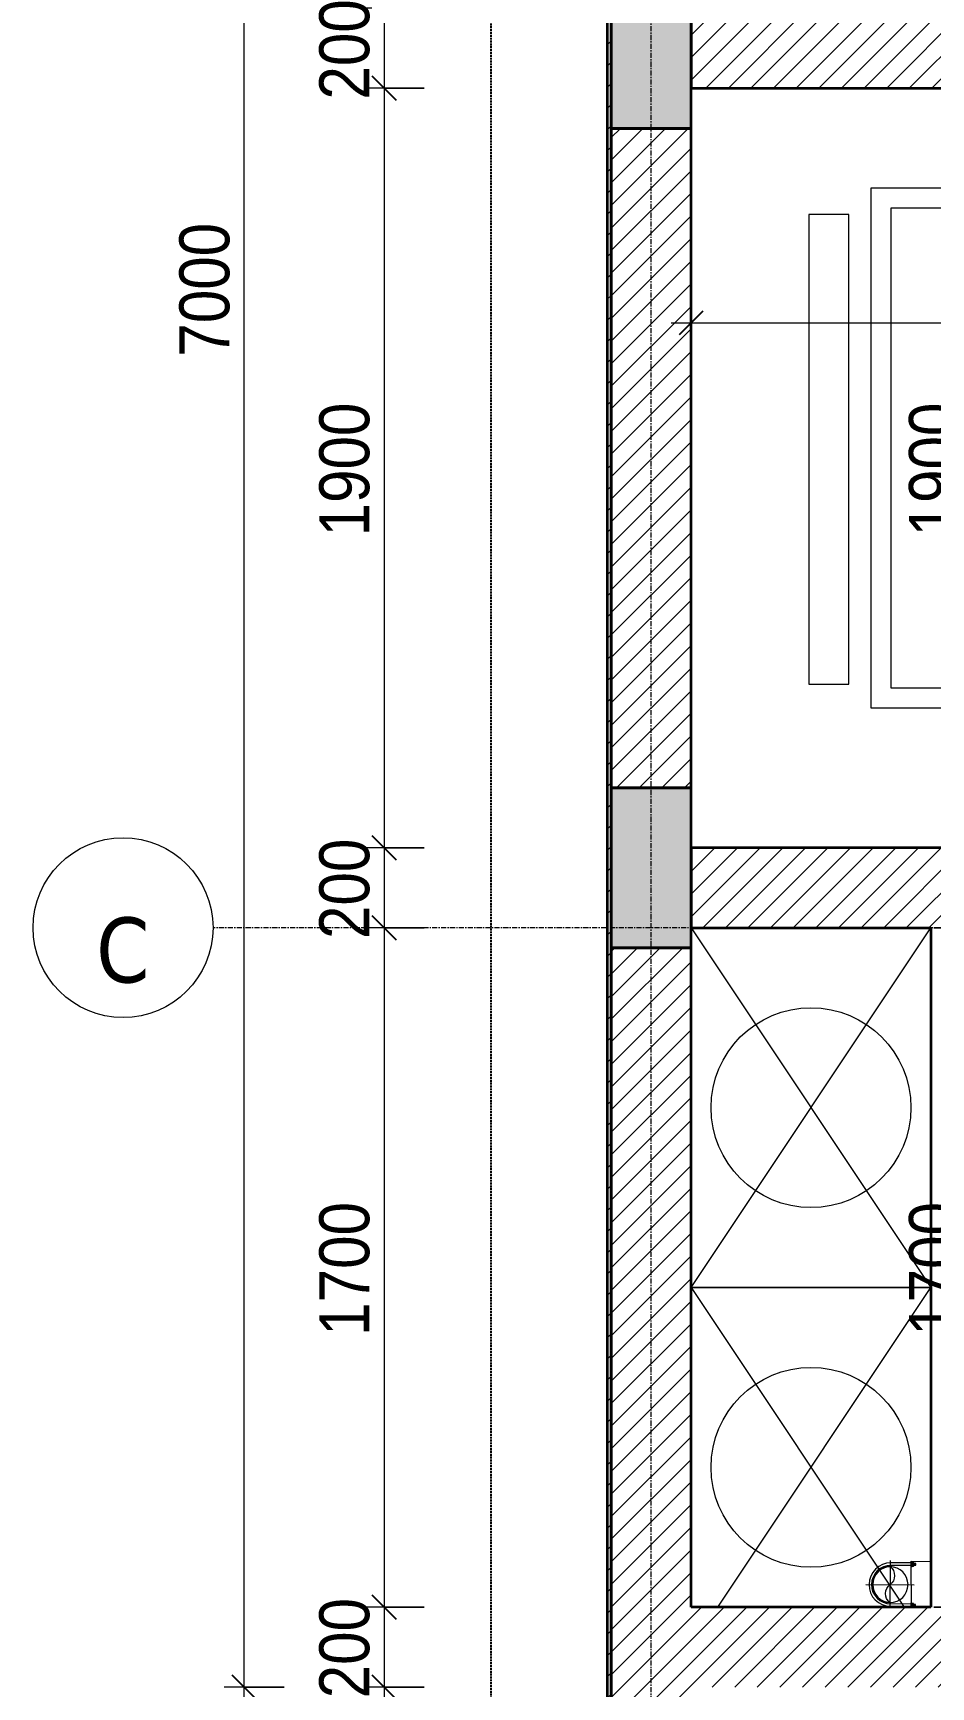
# Model space of a CAD drawing. Header units: millimetres. Extents: x 75804 to 125408, y 2002 to 35126.
# Drawn here: x 97887 to 100133, y 26537 to 30675 of the extents above; entities that cross this region are included whole.
import ezdxf

# ---------------------------------------------------------------- set-up
doc = ezdxf.new("R2010")
doc.units = ezdxf.units.MM
for name, pattern in [('Dash - Tight', [4.5, 3, -1.5]), ('Grid Line', [22.225, 12.7, -3.175, 3.175, -3.175]), ('Hidden', [7.14375, 4.7625, -2.38125]), ('IMPORT-CENTER _2_', [40.64, 25.4, -5.08, 5.08, -5.08])]:
    doc.linetypes.add(name, pattern=pattern)
for name, color, linetype, lineweight in [('0-3', 250, 'Continuous', 18), ('0-4', 50, 'Continuous', 5), ('A-ANNO-DIMS', 211, 'Continuous', 9), ('A-ANNO-DIMS-50', 211, 'Continuous', 9), ('A-DETL-GENF-1', 92, 'Dash - Tight', 18), ('A-DETL-GENF-2', 92, 'Hidden', 25), ('A-DOOR', 31, 'Continuous', 18), ('A-DOOR-1', 31, 'Continuous', 25), ('A-FLOR-1', 250, 'Continuous', 18), ('A-WALL-1', 113, 'Continuous', 35), ('A-WALL-PATT-1', 111, 'Continuous', 18), ('A-WALL-PATT-3', 250, 'Continuous', 18), ('G-IMPT', 8, 'Continuous', 18), ('G-IMPT-2', 8, 'IMPORT-CENTER _2_', 18), ('I-WALL-1', 7, 'Continuous', 35), ('M-EQPM', 50, 'Continuous', 18), ('S-COLS-1', 9, 'Continuous', 5), ('S-COLS-2', 7, 'Continuous', 35), ('S-GRID-1', 1, 'Grid Line', 9), ('S-GRID-IDEN', 1, 'Continuous', 9)]:
    doc.layers.add(name, color=color, linetype=linetype, lineweight=lineweight)
doc.styles.add('Tahoma_B', font='tahomabd.ttf', dxfattribs={"height": 162.5})
doc.styles.add('UTM Avo', font='', dxfattribs={"width": 0.9, "height": 125})
doc.styles.get('UTM Avo').set_extended_font_data('UTM Avo')
doc.dimstyles.new('1_Dim_chi_tiet_2_5', dxfattribs={"dimscale": 304.8, "dimtxt": 124.912619, "dimasz": 0.19685, "dimexe": 0.164042, "dimexo": 0.0625, "dimgap": 0.016404, "dimtad": 1, "dimdec": 0, "dimrnd": 5, "dimzin": 0, "dimdsep": 46, "dimtxsty": 'UTM Avo', "dimblk1": 'OBLIQUE', "dimblk2": 'OBLIQUE', "dimsah": 1, "dimcen": 0.09, "dimdle": 0.164042, "dimazin": 0, "dimtfac": 1, "dimtdec": 4, "dimtix": 1, "dimtmove": 0, "dimatfit": 3, "dimfxl": 0.328084, "dimfxlon": 1, "dimtvp": 1, "dimtolj": 1, "dimtzin": 0, "dimarcsym": 2})
pattern_1 = [(45, (22080.69, 0), (-28.284271, 28.284271), [])]

# ---------------------------------------------------------------- blocks, each defined once
blk = doc.blocks.new('NCV_TKTC_KET CAU_rvt-3-TKCS_THANG MÁY TM2 - MẶT BẰNG TẦNG 2-8')
at = {"layer": 'S-COLS-1'}
for points in [[(77452.6, 30436.9), (77452.6, 30836.9), (77252.6, 30836.9), (77252.6, 30436.9)], [(77452.6, 28386.9), (77452.6, 28786.9), (77252.6, 28786.9), (77252.6, 28386.9)]]:
    blk.add_hatch(color=256, dxfattribs=at).paths.add_polyline_path(points)
at = {"layer": 'A-FLOR-1'}
blk.add_line((78052.5, 26737.4), (77452.6, 26737.4), dxfattribs=at)
at = {"layer": 'S-COLS-2'}
for p, q in [((77252.6, 30836.9), (77252.6, 30436.9)), ((77452.6, 30436.9), (77452.6, 30836.9)), ((77252.6, 30436.9), (77452.6, 30436.9)), ((77452.6, 28786.9), (77252.6, 28786.9)), ((77252.6, 28786.9), (77252.6, 28386.9)), ((77452.6, 28386.9), (77452.6, 28786.9)), ((77252.6, 28386.9), (77452.6, 28386.9))]:
    blk.add_line(p, q, dxfattribs=at)
blk = doc.blocks.new('NCV_TKTC_TANG 2_rvt-3-TKCS_THANG MÁY TM2 - MẶT BẰNG TẦNG 2-8')
at = {"layer": 'A-WALL-PATT-3'}
h = blk.add_hatch(dxfattribs=at)
h.set_pattern_fill('FP_3', color=256, style=0, pattern_type=2)
h.set_pattern_definition([(45, (0, 0), (-26.516504, 26.516504), [])])
h.paths.add_polyline_path([(77252.6, 25436.9), (77252.6, 31136.9), (77242.6, 31136.9), (77242.6, 25436.9)])
at = {"layer": 'I-WALL-1'}
for p, q in [((77242.6, 31126.9), (77242.6, 25446.9)), ((77252.6, 25436.9), (77252.6, 31136.9))]:
    blk.add_line(p, q, dxfattribs=at)
blk = doc.blocks.new('Thang may HIEN - Dài x Rộng - 2200x1200-551375-TKCS_THANG MÁY TM2 - MẶT BẰNG TẦNG 2-8')
at = {"layer": 'A-DOOR'}
for p, q in [((-590, 120), (-880, 120)), ((-880, 120), (-880, 100)), ((-880, 100), (-600, 100)), ((-600, 100), (-600, -100)), ((-500, -60), (-590, 120)), ((590, 120), (500, -60)), ((880, 120), (590, 120)), ((600, -100), (600, 100)), ((600, 100), (880, 100)), ((880, 100), (880, 120)), ((-500, -140), (-500, -60)), ((500, -60), (500, -140)), ((-600, -100), (-540, -100)), ((-540, -100), (-540, -140)), ((615, -100), (600, -100)), ((615, -140), (615, -100)), ((-660, -190.4), (-660, -150.4)), ((-660, -150.4), (-10, -150.4)), ((-540, -140), (-500, -140)), ((-10, -150.4), (-10, -190.4)), ((660, -150.4), (10, -150.4)), ((10, -150.4), (10, -190.4)), ((500, -140), (615, -140)), ((660, -190.4), (660, -150.4)), ((-10, -190.4), (-660, -190.4)), ((-10, -200.4), (-660, -200.4)), ((-660, -200.4), (-660, -240.4)), ((-10, -240.4), (-10, -200.4)), ((10, -190.4), (660, -190.4)), ((10, -200.4), (10, -240.4)), ((660, -200.4), (10, -200.4)), ((660, -240.4), (660, -200.4)), ((-660, -240.4), (-10, -240.4)), ((10, -240.4), (660, -240.4)), ((-440, -255), (-440, -300)), ((-400, -255), (-440, -255)), ((475, -255), (-400, -255)), ((-400, -350), (-400, -255)), ((475, -255), (515, -255)), ((475, -350), (475, -255)), ((515, -255), (515, -300)), ((-440, -300), (-650, -300)), ((-650, -300), (-650, -2550)), ((650, -300), (515, -300)), ((650, -2550), (650, -300)), ((-400, -350), (-600, -350)), ((-600, -350), (-600, -2500)), ((600, -350), (475, -350)), ((600, -2500), (600, -350)), ((-600, -2500), (600, -2500)), ((-650, -2550), (650, -2550)), ((590.8, -2605.4), (-584.2, -2605.4)), ((-584.2, -2605.4), (-584.2, -2705.4)), ((590.8, -2705.4), (590.8, -2605.4)), ((-584.2, -2705.4), (590.8, -2705.4))]:
    blk.add_line(p, q, dxfattribs=at)
at = {"layer": 'A-DOOR-1'}
for p, q in [((-680, 124), (-790, 124)), ((-790, 124), (-790, 120)), ((-680, 120), (-680, 124)), ((-600, -100), (-640, -100)), ((-640, -100), (-640, -140)), ((640, -100), (615, -100)), ((640, -140), (640, -100)), ((-10, -150.4), (-660, -150.4)), ((-660, -150.4), (-660, -190.4)), ((-640, -140), (-540, -140)), ((-10, -190.4), (-10, -150.4)), ((10, -150.4), (10, -190.4)), ((660, -150.4), (10, -150.4)), ((615, -140), (640, -140)), ((660, -190.4), (660, -150.4)), ((-660, -190.4), (-10, -190.4)), ((-10, -200.4), (-660, -200.4)), ((-660, -200.4), (-660, -240.4)), ((-10, -240.4), (-10, -200.4)), ((10, -190.4), (660, -190.4)), ((10, -200.4), (10, -240.4)), ((660, -200.4), (10, -200.4)), ((660, -240.4), (660, -200.4)), ((-660, -240.4), (-10, -240.4)), ((10, -240.4), (660, -240.4))]:
    blk.add_line(p, q, dxfattribs=at)
blk = doc.blocks.new('TKTC_XREF_251221_MB TANG 2-7 - TKTC_XREF_260130_MB TANG 2-5_dwg_$cc-4746806-TKCS_THANG MÁY TM2 - MẶT BẰNG TẦNG 2-8')
at = {"layer": 'G-IMPT-2'}
for p, q in [((0, -0.673), (0, 0.624)), ((-0.673, 0), (0.673, 0))]:
    blk.add_line(p, q, dxfattribs=at)
at = {"layer": 'M-EQPM'}
blk.add_circle((0, 0), 0.5, dxfattribs=at)
for centre, radius, start, end in [((0, 0), 0.5, 90, 270), ((0.188, 0.25), 0.313, 126.8699, 233.1301), ((-0.188, -0.25), 0.313, 306.8699, 53.1301)]:
    blk.add_arc(centre, radius, start, end, dxfattribs=at)
blk = doc.blocks.new('TKTC_XREF_251221_MB TANG 2-7 - TKTC_XREF_260130_MB TANG 2-5_dwg_CUM U_DN100-V22-TKCS_THANG MÁY TM2 - MẶT BẰNG TẦNG 2-8')
at = {"layer": 'G-IMPT'}
blk.add_hatch(color=256, dxfattribs=at).paths.add_polyline_path([(0, 61), (0, 57), (14.8, 55.1), (28.5, 49.4), (40.3, 40.3), (49.4, 28.5), (55.1, 14.8), (57, 0), (55.1, -14.8), (49.4, -28.5), (40.3, -40.3), (28.5, -49.4), (14.8, -55.1), (0, -57), (0, -61), (15.8, -58.9), (30.5, -52.8), (43.1, -43.1), (52.8, -30.5), (58.9, -15.8), (61, 0), (58.9, 15.8), (51.5, 32.3), (43.1, 43.1), (30.5, 52.8), (15.8, 58.9)])
for p, q in [((-79.1, 66.6), (-79.1, 63.4)), ((-76.6, 66.6), (-76.6, 63.4)), ((-74.6, 66.6), (-74.6, 63.4)), ((-72.7, 69.3), (-72.7, 60.7)), ((-66.9, 67.9), (-71.7, 67.9)), ((-66.9, 62.1), (-71.7, 62.1)), ((-65, 69), (0, 69)), ((-79.1, -63.4), (-79.1, -66.6)), ((-76.6, -63.4), (-76.6, -66.6)), ((-74.6, -63.4), (-74.6, -66.6)), ((-72.7, -60.7), (-72.7, -69.3)), ((-66.9, -62.1), (-71.7, -62.1)), ((-66.9, -67.9), (-71.7, -67.9)), ((-65, -69), (0, -69))]:
    blk.add_line(p, q, dxfattribs=at)
at = {"layer": 'G-IMPT', "flags": 128}
for points in [[(-72.7, 67.6), (-78.1, 67.6), (-78.1, 62.4), (-72.7, 62.4)], [(-71.7, 59.2), (-66.9, 59.2), (-66.9, 70.7)], [(-65, 70.7), (-65, 57.3), (-66.9, 57.3), (-66.9, 59.2)], [(-65, 61), (0, 61), (0, 57)], [(-72.7, -62.4), (-78.1, -62.4), (-78.1, -67.6), (-72.7, -67.6)], [(-71.7, -70.8), (-66.9, -70.8), (-66.9, -59.2), (-71.7, -59.2)], [(-66.9, -59.2), (-66.9, -57.3), (-65, -57.3), (-65, -72.7), (-66.9, -72.7), (-66.9, -70.8)], [(-65, -61), (0, -61), (0, -57)]]:
    blk.add_lwpolyline(points, dxfattribs=at)
at = {"layer": 'G-IMPT'}
for centre, radius, start, end in [((-78.1, 66.6), 0.96, 90, 180), ((-78.1, 63.4), 0.96, 180, 270), ((-71.1, 69.3), 1.56, 116.9583, 247.3801), ((-67.9, 65), 4.8, 143.1301, 216.8699), ((-71.1, 60.7), 1.56, 112.6199, 247.3801), ((0, 0), 69, 270, 90), ((0, 0), 61, 270, 90), ((0, 0), 57, 270, 90), ((-78.1, -63.4), 0.96, 90, 180), ((-78.1, -66.6), 0.96, 180, 270), ((-71.1, -60.7), 1.56, 112.6199, 247.3801), ((-67.9, -65), 4.8, 143.1301, 216.8699), ((-71.1, -69.3), 1.56, 112.6199, 247.3801)]:
    blk.add_arc(centre, radius, start, end, dxfattribs=at)
blk = doc.blocks.new('TKTC_XREF_251221_MB TANG 2-7 - TKTC_XREF_260130_MB TANG 2-5_dwg_$cc-V23-TKCS_THANG MÁY TM2 - MẶT BẰNG TẦNG 2-8')
at = {"layer": 'G-IMPT-2'}
for p, q in [((0, -0.673), (0, 0.624)), ((-0.673, 0), (0.673, 0))]:
    blk.add_line(p, q, dxfattribs=at)
at = {"layer": 'M-EQPM'}
blk.add_circle((0, 0), 0.5, dxfattribs=at)
for centre, radius, start, end in [((0, 0), 0.5, 90, 270), ((0.188, 0.25), 0.313, 126.8699, 233.1301), ((-0.188, -0.25), 0.313, 306.8699, 53.1301)]:
    blk.add_arc(centre, radius, start, end, dxfattribs=at)
blk = doc.blocks.new('TKTC_XREF_251221_MB TANG 2-7 - TKTC_XREF_260130_MB TANG 2-5_dwg_CUM U_DN100-V24-TKCS_THANG MÁY TM2 - MẶT BẰNG TẦNG 2-8')
at = {"layer": 'G-IMPT'}
blk.add_hatch(color=256, dxfattribs=at).paths.add_polyline_path([(0, 61), (0, 57), (14.8, 55.1), (28.5, 49.4), (40.3, 40.3), (49.4, 28.5), (55.1, 14.8), (57, 0), (55.1, -14.8), (49.4, -28.5), (40.3, -40.3), (28.5, -49.4), (14.8, -55.1), (0, -57), (0, -61), (15.8, -58.9), (30.5, -52.8), (43.1, -43.1), (52.8, -30.5), (58.9, -15.8), (61, 0), (58.9, 15.8), (51.5, 32.3), (43.1, 43.1), (30.5, 52.8), (15.8, 58.9)])
for p, q in [((-79.1, 66.6), (-79.1, 63.4)), ((-76.6, 66.6), (-76.6, 63.4)), ((-74.6, 66.6), (-74.6, 63.4)), ((-72.7, 69.3), (-72.7, 60.7)), ((-66.9, 67.9), (-71.7, 67.9)), ((-66.9, 62.1), (-71.7, 62.1)), ((-65, 69), (0, 69)), ((-79.1, -63.4), (-79.1, -66.6)), ((-76.6, -63.4), (-76.6, -66.6)), ((-74.6, -63.4), (-74.6, -66.6)), ((-72.7, -60.7), (-72.7, -69.3)), ((-66.9, -62.1), (-71.7, -62.1)), ((-66.9, -67.9), (-71.7, -67.9)), ((-65, -69), (0, -69))]:
    blk.add_line(p, q, dxfattribs=at)
at = {"layer": 'G-IMPT', "flags": 128}
for points in [[(-72.7, 67.6), (-78.1, 67.6), (-78.1, 62.4), (-72.7, 62.4)], [(-71.7, 59.2), (-66.9, 59.2), (-66.9, 70.7)], [(-65, 70.7), (-65, 57.3), (-66.9, 57.3), (-66.9, 59.2)], [(-65, 61), (0, 61), (0, 57)], [(-72.7, -62.4), (-78.1, -62.4), (-78.1, -67.6), (-72.7, -67.6)], [(-71.7, -70.8), (-66.9, -70.8), (-66.9, -59.2), (-71.7, -59.2)], [(-66.9, -59.2), (-66.9, -57.3), (-65, -57.3), (-65, -72.7), (-66.9, -72.7), (-66.9, -70.8)], [(-65, -61), (0, -61), (0, -57)]]:
    blk.add_lwpolyline(points, dxfattribs=at)
at = {"layer": 'G-IMPT'}
for centre, radius, start, end in [((-78.1, 66.6), 0.96, 90, 180), ((-78.1, 63.4), 0.96, 180, 270), ((-71.1, 69.3), 1.56, 116.9583, 247.3801), ((-67.9, 65), 4.8, 143.1301, 216.8699), ((-71.1, 60.7), 1.56, 112.6199, 247.3801), ((0, 0), 69, 270, 90), ((0, 0), 61, 270, 90), ((0, 0), 57, 270, 90), ((-78.1, -63.4), 0.96, 90, 180), ((-78.1, -66.6), 0.96, 180, 270), ((-71.1, -60.7), 1.56, 112.6199, 247.3801), ((-67.9, -65), 4.8, 143.1301, 216.8699), ((-71.1, -69.3), 1.56, 112.6199, 247.3801)]:
    blk.add_arc(centre, radius, start, end, dxfattribs=at)
blk = doc.blocks.new('TKTC_XREF_251221_MB TANG 2-7 - TKTC_XREF_251221_MB TANG 2-7-2039446-TKCS_THANG MÁY TM2 - MẶT BẰNG TẦNG 2-8')
at = {"layer": 'M-EQPM'}
for p, q in [((44350.7, 9614.6), (44399.9, 9614.3)), ((44351, 9500), (44350.7, 9614.6))]:
    blk.add_line(p, q, dxfattribs=at)
at = {"extrusion": (0, 0, -1), "xscale": 90.00000000005119, "yscale": 90.00000000005119, "zscale": -90.0000000000512, "rotation": 180.3740267799373}
for name in ['TKTC_XREF_251221_MB TANG 2-7 - TKTC_XREF_260130_MB TANG 2-5_dwg_$cc-4746806-TKCS_THANG MÁY TM2 - MẶT BẰNG TẦNG 2-8', 'TKTC_XREF_251221_MB TANG 2-7 - TKTC_XREF_260130_MB TANG 2-5_dwg_$cc-V23-TKCS_THANG MÁY TM2 - MẶT BẰNG TẦNG 2-8']:
    blk.add_blockref(name, (-44297.6, 9556.2), dxfattribs=at)
at = {"xscale": 0.7894736842105242, "yscale": 0.7894736842105242, "zscale": 0.7894736842105242, "rotation": 179.6259732184666}
for name in ['TKTC_XREF_251221_MB TANG 2-7 - TKTC_XREF_260130_MB TANG 2-5_dwg_CUM U_DN100-V22-TKCS_THANG MÁY TM2 - MẶT BẰNG TẦNG 2-8', 'TKTC_XREF_251221_MB TANG 2-7 - TKTC_XREF_260130_MB TANG 2-5_dwg_CUM U_DN100-V24-TKCS_THANG MÁY TM2 - MẶT BẰNG TẦNG 2-8']:
    blk.add_blockref(name, (44299.5, 9556.2), dxfattribs=at)
blk = doc.blocks.new('BORDER VIEW - BORDER VIEW-1940032-TKCS_THANG MÁY TM2 - MẶT BẰNG TẦNG 2-8')
at = {"layer": 'A-DETL-GENF-2'}
blk.add_line((0, 150), (0, 8339.5), dxfattribs=at)
blk = doc.blocks.new('Grid - M_Grid Head - Circle-353313-TKCS_THANG MÁY TM2 - MẶT BẰNG TẦNG 2-8')
at = {"layer": 'S-GRID-IDEN'}
blk.add_circle((0, 0), 4.5, dxfattribs=at)
blk = doc.blocks.new('DIMBLOCK89-TKCS_THANG MÁY TM2 - MẶT BẰNG TẦNG 2-8')
at = {"layer": 'A-ANNO-DIMS-50', "lineweight": 25}
for p, q in [((98765.7, 30737.4), (98735.7, 30767.4)), ((98765.7, 30737.4), (98795.7, 30707.4)), ((98765.7, 30537.4), (98735.7, 30567.4)), ((98765.7, 30537.4), (98795.7, 30507.4))]:
    blk.add_line(p, q, dxfattribs=at)
at = {"layer": 'A-ANNO-DIMS-50'}
for p, q in [((98865.7, 30737.4), (98715.7, 30737.4)), ((98765.7, 30737.4), (98765.7, 30537.4)), ((98765.7, 30737.4), (98865.7, 30737.4)), ((98865.7, 30537.4), (98715.7, 30537.4)), ((98765.7, 30537.4), (98865.7, 30537.4))]:
    blk.add_line(p, q, dxfattribs=at)
at = {"layer": 'A-ANNO-DIMS-50', "color": 0, "insert": (98603.3, 30509), "char_height": 125, "width": 308.118, "attachment_point": 1, "rotation": 90, "line_spacing_factor": 1.110334, "style": 'UTM Avo'}
blk.add_mtext('200', dxfattribs=at)
blk = doc.blocks.new('_Oblique')
at = {"color": 0, "linetype": 'ByBlock', "lineweight": -2}
blk.add_line((-0.5, -0.5), (0.5, 0.5), dxfattribs=at)
blk = doc.blocks.new('DIMBLOCK90-TKCS_THANG MÁY TM2 - MẶT BẰNG TẦNG 2-8')
at = {"layer": 'A-ANNO-DIMS-50', "lineweight": 25}
for p, q in [((98765.7, 30537.4), (98735.7, 30567.4)), ((98765.7, 30537.4), (98795.7, 30507.4)), ((98765.7, 28636.9), (98735.7, 28666.9)), ((98765.7, 28636.9), (98795.7, 28606.9))]:
    blk.add_line(p, q, dxfattribs=at)
at = {"layer": 'A-ANNO-DIMS-50'}
for p, q in [((98865.7, 30537.4), (98715.7, 30537.4)), ((98765.7, 30537.4), (98765.7, 28636.9)), ((98765.7, 30537.4), (98865.7, 30537.4)), ((98865.7, 28636.9), (98715.7, 28636.9)), ((98765.7, 28636.9), (98865.7, 28636.9))]:
    blk.add_line(p, q, dxfattribs=at)
at = {"layer": 'A-ANNO-DIMS-50', "color": 0, "insert": (98603.3, 29416), "char_height": 125, "width": 410.824, "attachment_point": 1, "rotation": 90, "line_spacing_factor": 1.110334, "style": 'UTM Avo'}
blk.add_mtext('1900', dxfattribs=at)
blk = doc.blocks.new('DIMBLOCK91-TKCS_THANG MÁY TM2 - MẶT BẰNG TẦNG 2-8')
at = {"layer": 'A-ANNO-DIMS-50'}
for p, q in [((98865.7, 28636.9), (98715.7, 28636.9)), ((98765.7, 28636.9), (98765.7, 28436.9)), ((98765.7, 28636.9), (98865.7, 28636.9)), ((98865.7, 28436.9), (98715.7, 28436.9)), ((98765.7, 28436.9), (98865.7, 28436.9))]:
    blk.add_line(p, q, dxfattribs=at)
at = {"layer": 'A-ANNO-DIMS-50', "lineweight": 25}
for p, q in [((98765.7, 28636.9), (98735.7, 28666.9)), ((98765.7, 28636.9), (98795.7, 28606.9)), ((98765.7, 28436.9), (98735.7, 28466.9)), ((98765.7, 28436.9), (98795.7, 28406.9))]:
    blk.add_line(p, q, dxfattribs=at)
at = {"layer": 'A-ANNO-DIMS-50', "color": 0, "insert": (98603.3, 28408.6), "char_height": 125, "width": 308.118, "attachment_point": 1, "rotation": 90, "line_spacing_factor": 1.110334, "style": 'UTM Avo'}
blk.add_mtext('200', dxfattribs=at)
blk = doc.blocks.new('DIMBLOCK92-TKCS_THANG MÁY TM2 - MẶT BẰNG TẦNG 2-8')
at = {"layer": 'A-ANNO-DIMS-50'}
for p, q in [((98865.7, 28436.9), (98715.7, 28436.9)), ((98765.7, 28436.9), (98765.7, 26736.9)), ((98765.7, 28436.9), (98865.7, 28436.9)), ((98865.7, 26736.9), (98715.7, 26736.9)), ((98765.7, 26736.9), (98865.7, 26736.9))]:
    blk.add_line(p, q, dxfattribs=at)
at = {"layer": 'A-ANNO-DIMS-50', "lineweight": 25}
for p, q in [((98765.7, 28436.9), (98735.7, 28466.9)), ((98765.7, 28436.9), (98795.7, 28406.9)), ((98765.7, 26736.9), (98735.7, 26766.9)), ((98765.7, 26736.9), (98795.7, 26706.9))]:
    blk.add_line(p, q, dxfattribs=at)
at = {"layer": 'A-ANNO-DIMS-50', "color": 0, "insert": (98603.3, 27415.8), "char_height": 125, "width": 410.824, "attachment_point": 1, "rotation": 90, "line_spacing_factor": 1.110334, "style": 'UTM Avo'}
blk.add_mtext('1700', dxfattribs=at)
blk = doc.blocks.new('DIMBLOCK93-TKCS_THANG MÁY TM2 - MẶT BẰNG TẦNG 2-8')
at = {"layer": 'A-ANNO-DIMS-50'}
for p, q in [((98865.7, 26736.9), (98715.7, 26736.9)), ((98765.7, 26736.9), (98765.7, 26486.9)), ((98765.7, 26736.9), (98865.7, 26736.9)), ((98865.7, 26536.9), (98715.7, 26536.9)), ((98765.7, 26536.9), (98865.7, 26536.9))]:
    blk.add_line(p, q, dxfattribs=at)
at = {"layer": 'A-ANNO-DIMS-50', "lineweight": 25}
for p, q in [((98765.7, 26736.9), (98735.7, 26766.9)), ((98765.7, 26736.9), (98795.7, 26706.9)), ((98765.7, 26536.9), (98735.7, 26566.9)), ((98765.7, 26536.9), (98795.7, 26506.9))]:
    blk.add_line(p, q, dxfattribs=at)
at = {"layer": 'A-ANNO-DIMS-50', "color": 0, "insert": (98603.3, 26508.6), "char_height": 125, "width": 308.118, "attachment_point": 1, "rotation": 90, "line_spacing_factor": 1.110334, "style": 'UTM Avo'}
blk.add_mtext('200', dxfattribs=at)
blk = doc.blocks.new('DIMBLOCK94-TKCS_THANG MÁY TM2 - MẶT BẰNG TẦNG 2-8')
at = {"layer": 'A-ANNO-DIMS-50', "lineweight": 25}
for p, q in [((98415.7, 33536.9), (98385.7, 33566.9)), ((98415.7, 33536.9), (98445.7, 33506.9)), ((98415.7, 26536.9), (98385.7, 26566.9)), ((98415.7, 26536.9), (98445.7, 26506.9))]:
    blk.add_line(p, q, dxfattribs=at)
at = {"layer": 'A-ANNO-DIMS-50'}
for p, q in [((98415.7, 26486.9), (98415.7, 33586.9)), ((98315.7, 33536.9), (98465.7, 33536.9)), ((98415.7, 33536.9), (98315.7, 33536.9)), ((98515.7, 26536.9), (98365.7, 26536.9)), ((98415.7, 26536.9), (98515.7, 26536.9))]:
    blk.add_line(p, q, dxfattribs=at)
at = {"layer": 'A-ANNO-DIMS-50', "color": 0, "insert": (98253.3, 29865.8), "char_height": 125, "width": 410.824, "attachment_point": 1, "rotation": 90, "line_spacing_factor": 1.110334, "style": 'UTM Avo'}
blk.add_mtext('7000', dxfattribs=at)
blk = doc.blocks.new('DIMBLOCK118-TKCS_THANG MÁY TM2 - MẶT BẰNG TẦNG 2-8')
at = {"layer": 'A-ANNO-DIMS-50'}
for p, q in [((100240.7, 28586.9), (100240.7, 30587.4)), ((100140.7, 30537.4), (100290.7, 30537.4)), ((100240.7, 30537.4), (100140.7, 30537.4)), ((100140.7, 28636.9), (100290.7, 28636.9)), ((100240.7, 28636.9), (100140.7, 28636.9))]:
    blk.add_line(p, q, dxfattribs=at)
at = {"layer": 'A-ANNO-DIMS-50', "lineweight": 25}
for p, q in [((100240.7, 30537.4), (100210.7, 30567.4)), ((100240.7, 30537.4), (100270.7, 30507.4)), ((100240.7, 28636.9), (100210.7, 28666.9)), ((100240.7, 28636.9), (100270.7, 28606.9))]:
    blk.add_line(p, q, dxfattribs=at)
at = {"layer": 'A-ANNO-DIMS-50', "color": 0, "insert": (100078.3, 29416), "char_height": 125, "width": 410.824, "attachment_point": 1, "rotation": 90, "line_spacing_factor": 1.110334, "style": 'UTM Avo'}
blk.add_mtext('1900', dxfattribs=at)
blk = doc.blocks.new('DIMBLOCK119-TKCS_THANG MÁY TM2 - MẶT BẰNG TẦNG 2-8')
at = {"layer": 'A-ANNO-DIMS-50'}
for p, q in [((100240.7, 26686.9), (100240.7, 28486.9)), ((100140.7, 28436.9), (100290.7, 28436.9)), ((100240.7, 28436.9), (100140.7, 28436.9)), ((100140.7, 26736.9), (100290.7, 26736.9)), ((100240.7, 26736.9), (100140.7, 26736.9))]:
    blk.add_line(p, q, dxfattribs=at)
at = {"layer": 'A-ANNO-DIMS-50', "lineweight": 25}
for p, q in [((100240.7, 28436.9), (100210.7, 28466.9)), ((100240.7, 28436.9), (100270.7, 28406.9)), ((100240.7, 26736.9), (100210.7, 26766.9)), ((100240.7, 26736.9), (100270.7, 26706.9))]:
    blk.add_line(p, q, dxfattribs=at)
at = {"layer": 'A-ANNO-DIMS-50', "color": 0, "insert": (100078.3, 27415.8), "char_height": 125, "width": 410.824, "attachment_point": 1, "rotation": 90, "line_spacing_factor": 1.110334, "style": 'UTM Avo'}
blk.add_mtext('1700', dxfattribs=at)
blk = doc.blocks.new('DIMBLOCK121-TKCS_THANG MÁY TM2 - MẶT BẰNG TẦNG 2-8')
at = {"layer": 'A-ANNO-DIMS-50'}
for p, q in [((99533.3, 30050.3), (99533.3, 29900.3)), ((99533.3, 29950.3), (99533.3, 30050.3)), ((102433.3, 30050.3), (102433.3, 29900.3)), ((102433.3, 29950.3), (102433.3, 30050.3)), ((99483.3, 29950.3), (102483.3, 29950.3))]:
    blk.add_line(p, q, dxfattribs=at)
at = {"layer": 'A-ANNO-DIMS-50', "lineweight": 25}
for p, q in [((99533.3, 29950.3), (99563.3, 29980.3)), ((102433.3, 29950.3), (102463.3, 29980.3)), ((99533.3, 29950.3), (99503.3, 29920.3)), ((102433.3, 29950.3), (102403.3, 29920.3))]:
    blk.add_line(p, q, dxfattribs=at)
at = {"layer": 'A-ANNO-DIMS-50', "color": 0, "insert": (100812.1, 30112.6), "char_height": 125, "width": 410.824, "attachment_point": 1, "line_spacing_factor": 1.110334, "style": 'UTM Avo'}
blk.add_mtext('2900', dxfattribs=at)

msp = doc.modelspace()

# ---------------------------------------------------------------- hatches: boundary and pattern name
at = {"layer": 'A-WALL-PATT-1'}
h = msp.add_hatch(dxfattribs=at)
h.set_pattern_fill('FP_1', color=256, style=0, pattern_type=2)
h.set_pattern_definition(pattern_1)
h.paths.add_polyline_path([(102233.3, 30537.4), (102233.3, 30737.4), (99533.3, 30737.4), (99533.3, 30537.4), (100969, 30537.4)])
h = msp.add_hatch(dxfattribs=at)
h.set_pattern_fill('FP_1', color=256, style=0, pattern_type=2)
h.set_pattern_definition(pattern_1)
h.paths.add_polyline_path([(99533.3, 28786.9), (99533.3, 30436.9), (99333.3, 30436.9), (99333.3, 28786.9)])
h = msp.add_hatch(dxfattribs=at)
h.set_pattern_fill('FP_1', color=256, style=0, pattern_type=2)
h.set_pattern_definition(pattern_1)
h.paths.add_polyline_path([(102433.3, 28436.9), (102433.3, 28636.9), (99533.3, 28636.9), (99533.3, 28436.9), (101958.3, 28436.9)])
h = msp.add_hatch(dxfattribs=at)
h.set_pattern_fill('FP_1', color=256, style=0, pattern_type=2)
h.set_pattern_definition(pattern_1)
h.paths.add_polyline_path([(99333.3, 25436.9), (99533.3, 25436.9), (99533.3, 28386.9), (99333.3, 28386.9), (99333.3, 26415.1)])
h = msp.add_hatch(dxfattribs=at)
h.set_pattern_fill('FP_1', color=256, style=0, pattern_type=2)
h.set_pattern_definition(pattern_1)
h.paths.add_polyline_path([(102923.1, 26536.9), (103458.3, 26537.4), (103458.3, 26736.9), (99533.3, 26736.9), (99533.3, 26536.9), (101946, 26536.9)])

# ---------------------------------------------------------------- linework, layer by layer
at = {"layer": '0-3'}
for p, q in [((99533.3, 27536.9), (100133.2, 28436.6)), ((99533.3, 28436.6), (100133.2, 27536.9)), ((99533.3, 28436.6), (100133.2, 28436.6)), ((100133.2, 27536.9), (99533.3, 27536.9)), ((99533.3, 27536.6), (100066.5, 26736.9)), ((99533.3, 27536.6), (100133.2, 27536.6)), ((99599.9, 26736.9), (100133.2, 27536.6))]:
    msp.add_line(p, q, dxfattribs=at)
for centre in [(99833.2, 27986.6), (99833.2, 27086.6)]:
    msp.add_circle(centre, 250, dxfattribs=at)
at = {"layer": 'A-WALL-1'}
for p, q in [((99533.3, 30737.4), (99533.3, 30537.4)), ((99533.3, 30537.4), (102233.3, 30537.4)), ((99533.3, 30436.9), (99333.3, 30436.9)), ((99333.3, 30436.9), (99333.3, 28786.9)), ((99533.3, 28786.9), (99533.3, 30436.9)), ((99333.3, 28786.9), (99533.3, 28786.9)), ((102433.3, 28636.9), (99533.3, 28636.9)), ((99533.3, 28636.9), (99533.3, 28436.9)), ((99533.3, 28436.9), (100133.2, 28436.9)), ((100133.2, 28436.9), (100133.2, 26736.9)), ((99533.3, 28386.9), (99333.3, 28386.9)), ((99333.3, 28386.9), (99333.3, 25436.9)), ((99533.3, 26736.9), (99533.3, 28386.9)), ((100133.2, 26736.9), (99533.3, 26736.9))]:
    msp.add_line(p, q, dxfattribs=at)
at = {"layer": 'S-GRID-1'}
for p, q in [((99433.3, 25279.5), (99433.3, 33237.3)), ((99587.5, 28436.9), (98337.5, 28436.9)), ((105583.3, 28436.9), (99587.5, 28436.9))]:
    msp.add_line(p, q, dxfattribs=at)

# ---------------------------------------------------------------- block references
at = {"layer": '0-4'}
for name in ['NCV_TKTC_KET CAU_rvt-3-TKCS_THANG MÁY TM2 - MẶT BẰNG TẦNG 2-8', 'NCV_TKTC_TANG 2_rvt-3-TKCS_THANG MÁY TM2 - MẶT BẰNG TẦNG 2-8']:
    msp.add_blockref(name, (22080.7, 0), dxfattribs=at)
at = {"layer": 'A-DETL-GENF-1'}
msp.add_blockref('BORDER VIEW - BORDER VIEW-1940032-TKCS_THANG MÁY TM2 - MẶT BẰNG TẦNG 2-8', (99033.3, 25336.9), dxfattribs=at)
at = {"layer": 'A-DOOR', "rotation": 269.9999999999998}
msp.add_blockref('Thang may HIEN - Dài x Rộng - 2200x1200-551375-TKCS_THANG MÁY TM2 - MẶT BẰNG TẦNG 2-8', (102533.3, 29637.4), dxfattribs=at)
at = {"layer": 'M-EQPM'}
msp.add_blockref('TKTC_XREF_251221_MB TANG 2-7 - TKTC_XREF_251221_MB TANG 2-7-2039446-TKCS_THANG MÁY TM2 - MẶT BẰNG TẦNG 2-8', (55733.3, 17236.9), dxfattribs=at)
at = {"layer": 'S-GRID-IDEN', "xscale": 49.99999999999998, "yscale": 49.99999999999998, "zscale": 49.99999999999998, "rotation": 89.99999999999982}
msp.add_blockref('Grid - M_Grid Head - Circle-353313-TKCS_THANG MÁY TM2 - MẶT BẰNG TẦNG 2-8', (98112.5, 28436.9), dxfattribs=at)

# ---------------------------------------------------------------- dimensions: what is measured, and where the dimension line sits
at = {"layer": 'A-ANNO-DIMS'}
for base, p1, p2, override, picture, middle in [((98415.7, 33536.9), (98515.7, 26536.9), (98315.7, 33536.9), {"dimpost": '<>', "dimfxl": 7002.85656}, 'DIMBLOCK94-TKCS_THANG MÁY TM2 - MẶT BẰNG TẦNG 2-8', (98346, 30036.9)), ((98765.7, 30537.4), (98865.7, 30737.4), (98865.7, 30537.4), {"dimpost": '<>', "dimfxl": 200}, 'DIMBLOCK89-TKCS_THANG MÁY TM2 - MẶT BẰNG TẦNG 2-8', (98696, 30637.4)), ((100240.7031, 30537.3629), (100140.7031, 28636.936), (100140.7031, 30537.3629), {"dimpost": '<>', "dimfxl": 1900.426822}, 'DIMBLOCK118-TKCS_THANG MÁY TM2 - MẶT BẰNG TẦNG 2-8', (100171.018, 29587.1494)), ((98765.6612, 28636.936), (98865.6612, 30537.3629), (98865.6612, 28636.936), {"dimpost": '<>', "dimfxl": 1900.426822}, 'DIMBLOCK90-TKCS_THANG MÁY TM2 - MẶT BẰNG TẦNG 2-8', (98695.9762, 29587.1494)), ((98765.7, 28436.9), (98865.7, 28636.9), (98865.7, 28436.9), {"dimpost": '<>', "dimfxl": 200}, 'DIMBLOCK91-TKCS_THANG MÁY TM2 - MẶT BẰNG TẦNG 2-8', (98696, 28536.9)), ((100240.7, 28436.9), (100140.7, 26736.9), (100140.7, 28436.9), {"dimpost": '<>', "dimfxl": 1700}, 'DIMBLOCK119-TKCS_THANG MÁY TM2 - MẶT BẰNG TẦNG 2-8', (100171, 27586.9)), ((98765.7, 26736.9), (98865.7, 28436.9), (98865.7, 26736.9), {"dimpost": '<>', "dimfxl": 1700}, 'DIMBLOCK92-TKCS_THANG MÁY TM2 - MẶT BẰNG TẦNG 2-8', (98696, 27586.9)), ((98765.7, 26536.9), (98865.7, 26736.9), (98865.7, 26536.9), {"dimpost": '<>', "dimfxl": 200}, 'DIMBLOCK93-TKCS_THANG MÁY TM2 - MẶT BẰNG TẦNG 2-8', (98696, 26636.9))]:
    dim = msp.add_linear_dim(base=base, p1=p1, p2=p2, angle=90, dimstyle='1_Dim_chi_tiet_2_5', override=override, dxfattribs=at)
    dim.commit()
    dim.dimension.update_dxf_attribs({"geometry": picture, "text_midpoint": middle})
dim = msp.add_linear_dim(base=(102433.3, 29950.3), p1=(99533.3, 30050.3), p2=(102433.3, 30050.3), dimstyle='1_Dim_chi_tiet_2_5', override={"dimpost": '<>', "dimfxl": 2900}, dxfattribs=at)
dim.commit()
dim.dimension.update_dxf_attribs({"geometry": 'DIMBLOCK121-TKCS_THANG MÁY TM2 - MẶT BẰNG TẦNG 2-8', "text_midpoint": (100983.3, 30019.9)})

# ---------------------------------------------------------------- next in the draw order: texts
at = {"layer": 'S-GRID-IDEN', "insert": (98112, 28379.7), "char_height": 162.5, "width": 152, "attachment_point": 5, "line_spacing_factor": 0.996129, "style": 'Tahoma_B', "bg_fill": 3, "box_fill_scale": 1.25, "bg_fill_color": 256, "bg_fill_true_color": 13158600, "bg_fill_transparency": 0}
msp.add_mtext('\\pt634.99962,1269.99925,1905.0005,2540.00013,3174.99975,3809.99937,4445.00062,5080.00025,5714.99987,6349.9995,6985.00075,7620.00037,8255,8889.99962,9524.99925,10160.0005,10795.00013,11429.99975,12064.99938,12700.00063,13335.00025,13969.99988,14604.9995,15240.00075,15875.00038,16510,17144.99963,17779.99925,18415.0005,19050.00013,19684.99975,20319.99938;C', dxfattribs=at)

doc.saveas('drawing.dxf')
